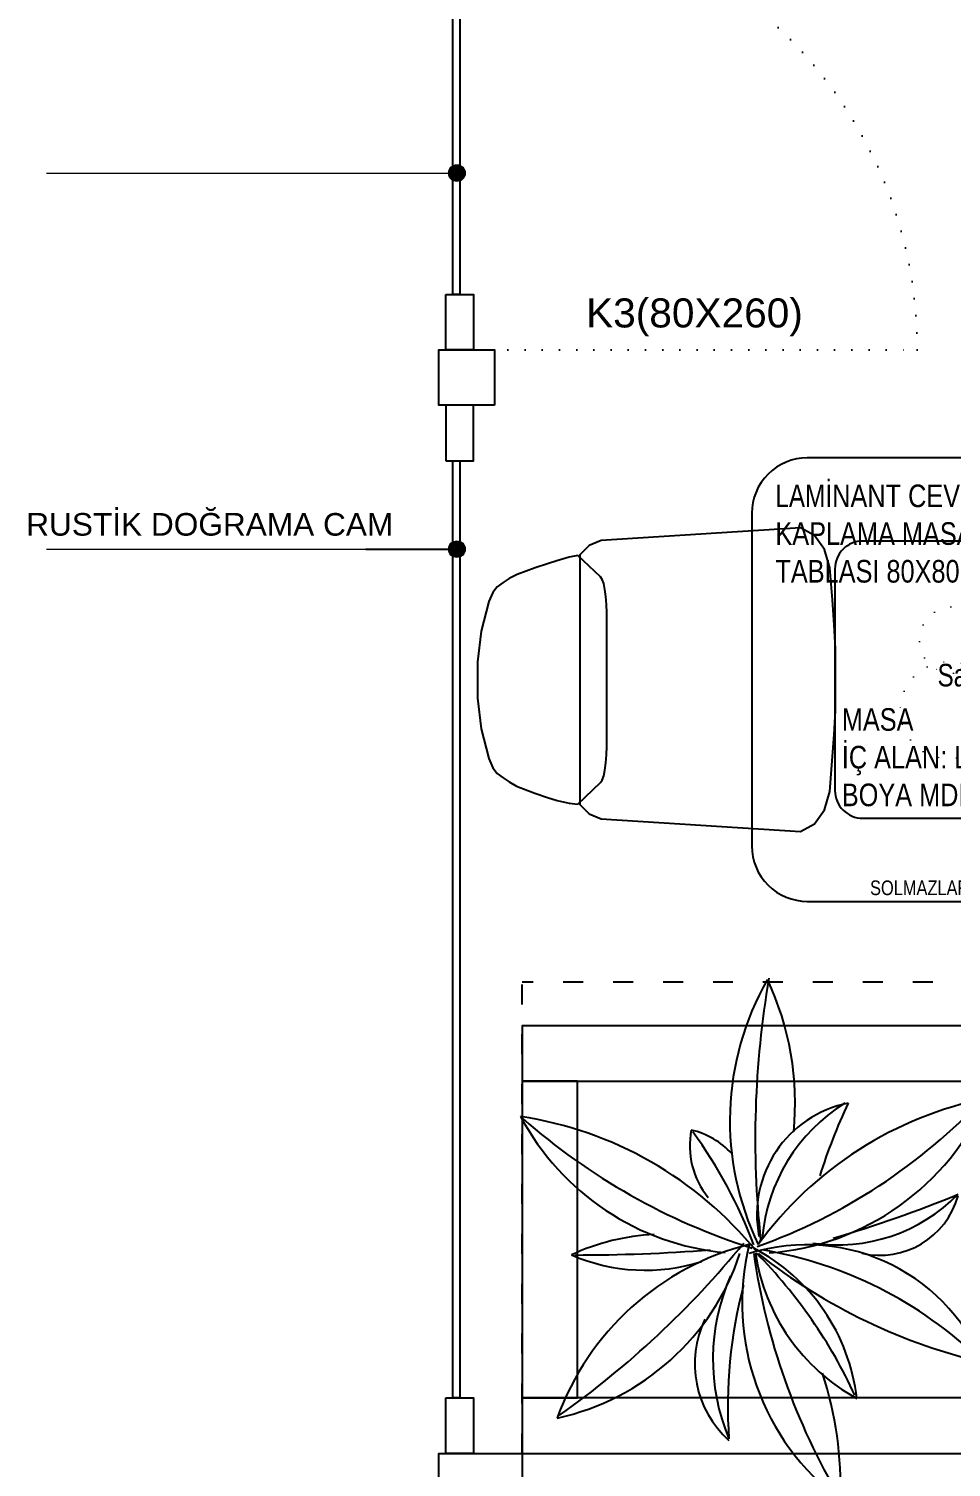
# Model space of a CAD drawing. Header units: millimetres. Extents: x 7687 to 15428, y -715 to 4028.
# Drawn here: x 10035.3 to 10201.6, y 540.6 to 800.1 of the extents above; entities that cross this region are included whole.
import ezdxf

# ---------------------------------------------------------------- set-up
doc = ezdxf.new("R2010")
doc.units = ezdxf.units.MM
for name, pattern in [('14.022_CEKIRDEKLER_SAFTLAR_+51.00$0$ACAD_ISO07W100', [3, 0, -3]), ('ACAD_ISO03W100', [30, 12, -18]), ('ACAD_ISO07W100', [3, 0, -3]), ('CONTINUA', [0])]:
    doc.linetypes.add(name, pattern=pattern)
for name, color, linetype in [('0-MOBIL', 3, 'CONTINUA'), ('ALPIÇAN ASMA TAVAN', 121, 'ACAD_ISO03W100'), ('LAMİNANT MASA', 121, 'Continuous'), ('YAZI', 121, 'Continuous')]:
    doc.layers.add(name, color=color, linetype=linetype)
for name, color, linetype, lineweight in [('Sarkıt Ayd.', 50, 'ACAD_ISO07W100', 0), ('SS_FURNITURE', 23, 'Continuous', 25), ('yazı', 7, 'Continuous', 20)]:
    doc.layers.add(name, color=color, linetype=linetype, lineweight=lineweight)
doc.styles.add('OTEL AKSARAY', font='', dxfattribs={"width": 0.8})
doc.styles.add('ROMANC', font='arial.ttf')
doc.styles.get('OTEL AKSARAY').set_extended_font_data('FrankRuehl')

# ---------------------------------------------------------------- blocks, each defined once
blk = doc.blocks.new('werddx')
at = {"layer": '0-MOBIL', "color": 67, "true_color": 0x727430}
for centre, radius, start, end in [((50469.4735, 6803.1386), 1.0263, 150.2411, 205.809), ((50471.9598, 6803.073), 3.4212, 170.24, 186.1148), ((50467.638, 6803.2019), 1.0446, 354.3326, 25.2804), ((50468.9559, 6802.799), 0.4113, 101.4267, 190.9877), ((50467.8515, 6804.6317), 2.0673, 289.6318, 316.9416), ((50469.6359, 6801.9023), 1.3429, 101.2486, 143.9899), ((50469.1992, 6802.6611), 0.6374, 121.9055, 175.1859), ((50468.5172, 6803.5929), 0.9346, 274.4073, 336.4431), ((50470.7547, 6802.3128), 2.0801, 154.6853, 162.4501), ((50468.5172, 6803.5929), 0.9346, 208.0484, 264.6491), ((50467.489, 6801.8107), 1.358, 39.15, 81.389), ((50469.2252, 6804.8766), 2.3061, 228.5745, 252.3842), ((50468.6003, 6803.0483), 0.2978, 169.1166, 218.9556), ((50468.2429, 6802.8236), 0.2884, 42.8374, 76.9786), ((50466.9258, 6802.0891), 1.7163, 20.5138, 36.0242), ((50468.8352, 6803.2989), 0.6088, 261.6389, 315.6255), ((50467.5523, 6807.0382), 4.5055, 286.3355, 292.415), ((50468.9875, 6802.9464), 0.2937, 257.3557, 344.3532), ((50468.2071, 6801.9529), 0.7752, 92.4374, 115.2956), ((50467.638, 6803.2019), 1.0446, 330.7697, 331.9367), ((50468.7593, 6801.7277), 0.9942, 104.1284, 160.1468), ((50467.6346, 6802.9391), 0.8941, 282.2423, 341.7321), ((50465.8509, 6804.8596), 3.4178, 305.4464, 320.7382), ((50468.1427, 6803.2743), 0.6755, 246.7315, 287.3971), ((50467.8975, 6808.7438), 6.0901, 269.91003, 274.50199), ((50469.3844, 6802.4812), 0.893, 166.3603, 232.9474), ((50468.7233, 6802.0007), 0.6899, 19.4342, 107.4357), ((50468.2075, 6802.0565), 0.7021, 6.5073, 62.3609), ((50470.8951, 6802.9957), 2.3856, 188.0959, 210.7226), ((50469.25, 6802.7667), 0.7187, 188.5552, 241.3289), ((50467.2572, 6801.3904), 1.8073, 24.7599, 44.6473), ((50469.8313, 6804.2726), 2.0608, 231.5416, 257.1764), ((50468.3139, 6801.1982), 1.4954, 46.1483, 80.3711), ((50469.1258, 6802.2776), 0.7399, 155.9893, 202.84), ((50470.1212, 6802.1098), 1.6816, 165.0604, 184.0737), ((50468.6931, 6802.2614), 0.3726, 154.5276, 228.0163), ((50467.489, 6801.8107), 1.358, 358.2222, 17.8583)]:
    blk.add_arc(centre, radius, start, end, dxfattribs=at)
blk = doc.blocks.new('A$C45576B5D')
for points, elevation in [([(0, 45.99), (16.66, 14.04), (18.37, 12.42), (20.59, 11.58), (61.76, 29.87), (62.63, 32.08), (62.58, 34.44), (50.04, 68.21), (47.77, 69.95), (44.71, 70.58), (41.3, 70.12), (31.58, 66.66), (27.59, 65.16), (17.31, 60.59), (13.53, 58.64), (9.56, 56.5), (4.44, 53.75), (1.81, 51.52), (0.23, 48.84)], 3.76), ([(20.87, 11.3), (21.76, 10), (23.25, 8.22), (24.42, 6.92), (25.98, 5.2), (28.46, 2.69), (29.66, 1.69), (30.75, 0.97), (31.91, 0.3), (33.16, 0.01), (34.93, 0), (40.38, 0.94), (45.73, 2.56), (51.7, 5.21), (56.48, 8.09), (60.84, 11.51), (62.07, 12.88), (62.69, 14), (62.97, 15.31), (63.21, 16.58), (63.36, 18.08), (63.17, 21.61), (62.95, 24.01), (62.74, 25.84), (62.31, 28.03), (61.83, 29.5), (56.59, 31.67), (56.08, 31.77), (55.28, 31.71), (54.24, 31.49), (53, 31.13), (51.63, 30.64), (50.22, 30.05), (39.21, 25.16), (28.2, 20.27), (26.82, 19.62), (25.55, 18.94), (24.45, 18.26), (23.58, 17.63), (23, 17.08), (22.73, 16.63)], 13)]:
    blk.add_lwpolyline(points, close=True, dxfattribs=dict(elevation=elevation))
blk = doc.blocks.new('fxtgd')
at = {"layer": 'Sarkıt Ayd.', "linetype": '14.022_CEKIRDEKLER_SAFTLAR_+51.00$0$ACAD_ISO07W100'}
for centre, radius in [((47577.87, 3685.46), 6), ((47587.87, 3681.37), 3.6), ((47577.16, 3672.82), 8.75), ((47589.2, 3674.2), 5.55)]:
    blk.add_circle(centre, radius, dxfattribs=at)
at = {"layer": 'Sarkıt Ayd.', "insert": (47575.13, 3681.18), "char_height": 4.08, "attachment_point": 1, "style": 'OTEL AKSARAY'}
blk.add_mtext_dynamic_manual_height_columns('Sark{\\fArial|b0|i0|c162|p34;ıt 1}', width=49.5719, gutter_width=425, heights=[0], dxfattribs=at)
blk = doc.blocks.new('LAMİNANT CEVİZ MASA')
at = {"layer": 'LAMİNANT MASA'}
for points in [[(47278.24, 3555.66), (47338.24, 3555.66, 0.414214), (47348.24, 3565.66), (47348.24, 3625.66, 0.414214), (47338.24, 3635.66), (47278.24, 3635.66, 0.414214), (47268.24, 3625.66), (47268.24, 3565.66, 0.414214)], [(47288.24, 3570.66), (47328.24, 3570.66, 0.414214), (47333.24, 3575.66), (47333.24, 3615.66, 0.414214), (47328.24, 3620.66), (47288.24, 3620.66, 0.414214), (47283.24, 3615.66), (47283.24, 3575.66, 0.414214)]]:
    blk.add_lwpolyline(points, format="xyb", close=True, dxfattribs=at)
at = {"layer": 'Sarkıt Ayd.'}
blk.add_blockref('fxtgd', (-273.4, -82.67), dxfattribs=at)
at = {"layer": 'yazı', "attachment_point": 1, "style": 'OTEL AKSARAY'}
for s, width, insert, char_height in [('LAM{\\fArial|b0|i0|c162|p34;İNANT CEVİZ KAPLAMA MASA TABLASI 80X80 cm}', 49.5719, (47272.5, 3630.85), 4.08), ('{\\fArial|b0|i0|c162|p34;MASA\\PİÇ ALAN: LAKE BOYA MDF}', 37.1071, (47284.47, 3590.51), 4.08), ('{\\fArial|b0|i0|c162|p34;SOLMAZLAR MODEL 4}', 37.1071, (47289.56, 3559.43), 2.6438)]:
    blk.add_mtext_dynamic_manual_height_columns(s, width=width, gutter_width=425, heights=[0], dxfattribs=dict(at, insert=insert, char_height=char_height))

msp = doc.modelspace()

# ---------------------------------------------------------------- hatches: boundary and pattern name
at = {"layer": 'yazı'}
h = msp.add_hatch(color=256, dxfattribs=at)
h.dxf.hatch_style = 1
h.paths.add_polyline_path([(10112.45, 775.56), (10112.45, 772.56, 1)])
h.paths.add_polyline_path([(10110.95, 774.06), (10112.45, 774.06), (10112.45, 775.56, 0.414214)])
h.paths.add_polyline_path([(10110.95, 774.06, 0.414214), (10112.45, 772.56), (10112.45, 774.06)])
h = msp.add_hatch(color=256, dxfattribs=at)
h.dxf.hatch_style = 1
h.paths.add_polyline_path([(10112.45, 775.56), (10112.45, 772.56, -1)])
h.paths.add_polyline_path([(10113.95, 774.06), (10112.45, 774.06), (10112.45, 775.56, -0.414214)])
h.paths.add_polyline_path([(10113.95, 774.06, -0.414214), (10112.45, 772.56), (10112.45, 774.06)])
h = msp.add_hatch(color=256, dxfattribs=at)
h.dxf.hatch_style = 1
h.paths.add_polyline_path([(10112.45, 707.72), (10112.45, 704.72, 1)])
h.paths.add_polyline_path([(10110.95, 706.22), (10112.45, 706.22), (10112.45, 707.72, 0.414214)])
h.paths.add_polyline_path([(10110.95, 706.22, 0.414214), (10112.45, 704.72), (10112.45, 706.22)])
h = msp.add_hatch(color=256, dxfattribs=at)
h.dxf.hatch_style = 1
h.paths.add_polyline_path([(10112.45, 707.72), (10112.45, 704.72, -1)])
h.paths.add_polyline_path([(10113.95, 706.22), (10112.45, 706.22), (10112.45, 707.72, -0.414214)])
h.paths.add_polyline_path([(10113.95, 706.22, -0.414214), (10112.45, 704.72), (10112.45, 706.22)])

# ---------------------------------------------------------------- linework, layer by layer
at = {"layer": '0-MOBIL', "color": 240, "linetype": '14.022_CEKIRDEKLER_SAFTLAR_+51.00$0$ACAD_ISO07W100', "true_color": 0xed1f24}
msp.add_line((10115.46, 742.17), (10195.46, 742.17), dxfattribs=at)
at = {"layer": '0-MOBIL', "color": 240, "true_color": 0xed1f24}
for points in [[(10111.71, 812.17), (10112.96, 812.17), (10112.96, 752.17), (10111.71, 752.17)], [(10110.46, 752.17), (10115.46, 752.17), (10115.46, 742.17), (10110.46, 742.17)]]:
    msp.add_lwpolyline(points, close=True, dxfattribs=at)
at = {"layer": '0-MOBIL'}
for points in [[(10119.21, 732.17), (10109.21, 732.17), (10109.21, 742.17), (10119.21, 742.17)], [(10111.71, 722.17), (10112.96, 722.17), (10112.96, 553.11), (10111.71, 553.11)], [(10124.21, 543.11), (10124.21, 528.11), (10109.21, 528.11), (10109.21, 543.11)]]:
    msp.add_lwpolyline(points, close=True, dxfattribs=at)
at = {"layer": '0-MOBIL', "color": 61, "true_color": 0xedee99}
for points in [[(10110.46, 722.17), (10115.46, 722.17), (10115.46, 732.17), (10110.46, 732.17)], [(10110.46, 553.11), (10115.46, 553.11), (10115.46, 543.11), (10110.46, 543.11)]]:
    msp.add_lwpolyline(points, close=True, dxfattribs=at)
at = {"layer": '0-MOBIL', "color": 32, "true_color": 0xcd6928}
for points in [[(10513.23, 610.24), (10513.23, 620.24), (10124.21, 620.24), (10124.21, 610.24)], [(10134.21, 610.24), (10124.21, 610.24), (10124.21, 553.11), (10134.21, 553.11)], [(10502.74, 543.11), (10502.74, 553.11), (10124.21, 553.11), (10124.21, 543.11)]]:
    msp.add_lwpolyline(points, close=True, dxfattribs=at)
at = {"layer": '0-MOBIL', "color": 240, "linetype": '14.022_CEKIRDEKLER_SAFTLAR_+51.00$0$ACAD_ISO07W100', "true_color": 0xed1f24}
msp.add_arc((10115.46, 742.17), 80, 0, 90, dxfattribs=at)
at = {"layer": 'ALPIÇAN ASMA TAVAN', "ltscale": 0.3}
for p in [(10513.23, 628.11), (10124.21, 543.11)]:
    msp.add_line(p, (10124.21, 628.11), dxfattribs=at)
at = {"layer": 'YAZI'}
msp.add_line((10096.02, 706.22), (10112.45, 706.22), dxfattribs=at)
at = {"layer": 'yazı'}
for p, q in [((10038.5, 774.06), (10096.02, 774.06)), ((10096.02, 774.06), (10112.45, 774.06)), ((10038.5, 706.22), (10096.02, 706.22))]:
    msp.add_line(p, q, dxfattribs=at)
for centre in [(10112.45, 774.06), (10112.45, 774.06), (10112.45, 706.22), (10112.45, 706.22)]:
    msp.add_circle(centre, 1.5, dxfattribs=at)

# ---------------------------------------------------------------- block references
at = {"layer": '0-MOBIL', "xscale": 49.97247729157016, "yscale": 49.97247729157016, "zscale": 49.97247729157016}
msp.add_blockref('werddx', (-2511871.66, -339366.56), dxfattribs=at)
at = {"layer": 'SS_FURNITURE', "rotation": 246.0476519141656}
msp.add_blockref('A$C45576B5D', (10132.39, 728.73, -3.76), dxfattribs=at)
at = {"layer": 'YAZI'}
msp.add_blockref('LAMİNANT CEVİZ MASA', (-37102.62, -2912.97), dxfattribs=at)

# ---------------------------------------------------------------- texts
at = {"layer": 'yazı', "style": 'ROMANC'}
for s, heights, insert, char_height, attachment_point in [('{\\H0.41111x;K3(80X260)}', [0], (10135.75, 744.64, -0.68), 12.75, 7), ('RUSTİK DOĞRAMA CAM', [5.12], (10100.99, 712.74), 4.08, 3)]:
    msp.add_mtext_dynamic_manual_height_columns(s, width=252.8052, gutter_width=425, heights=heights, dxfattribs=dict(at, insert=insert, char_height=char_height, attachment_point=attachment_point))

doc.saveas('drawing.dxf')
